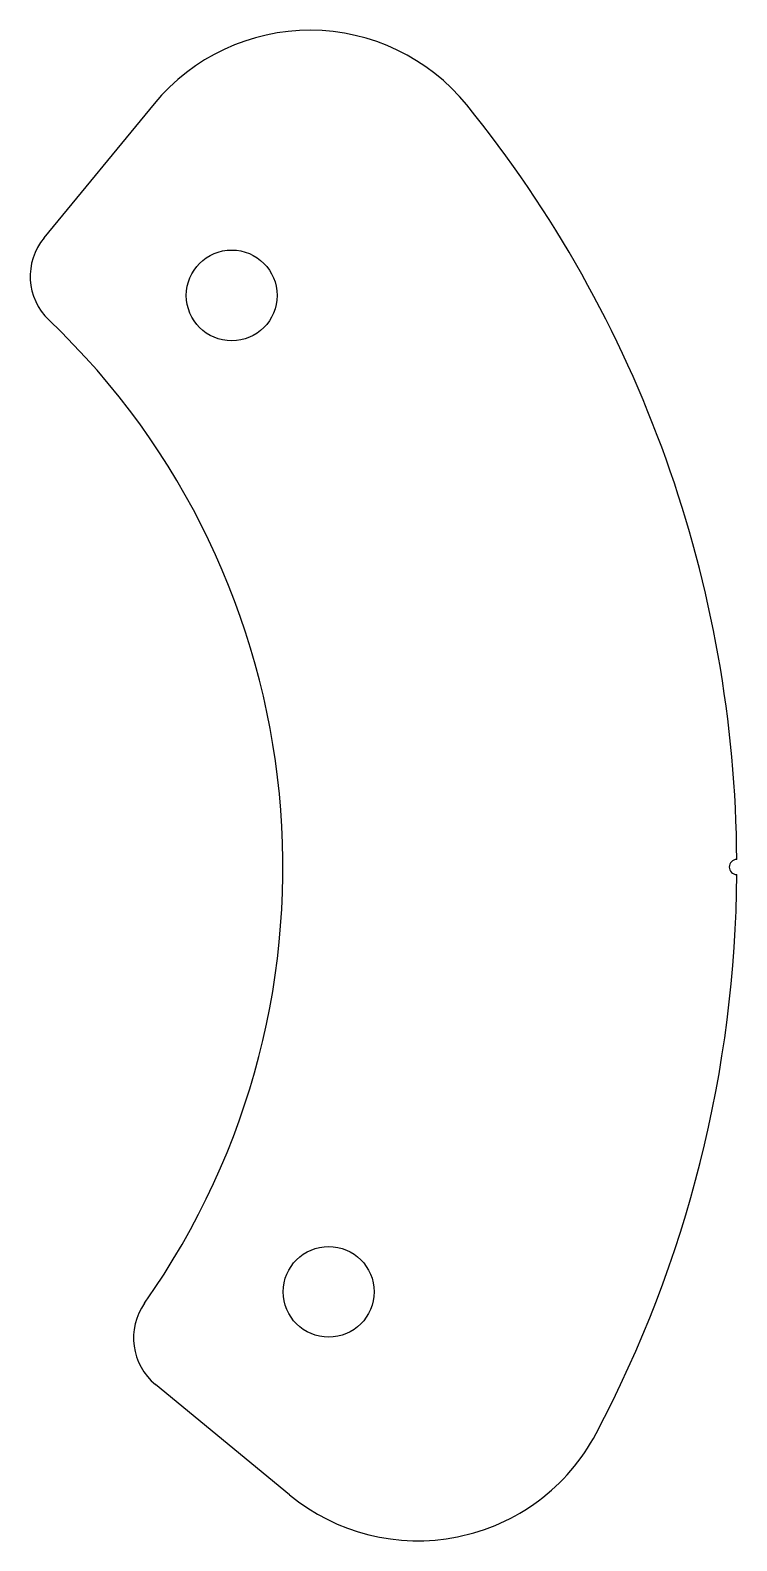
# Model space of a CAD drawing. Header units: millimetres. Extents: x 16.6 to 40, y -22.3 to 27.7.
import ezdxf

# ---------------------------------------------------------------- set-up
doc = ezdxf.new("R2010")
doc.units = ezdxf.units.MM

msp = doc.modelspace()

# ---------------------------------------------------------------- linework, layer by layer
at = {"color": 7, "linetype": 'Continuous', "lineweight": 25}
for p, q in [((20.747, 25.222), (17.105, 20.795)), ((25.222, -20.747), (20.795, -17.105))]:
    msp.add_line(p, q, dxfattribs=at)
for centre in [(23.308, 18.888), (26.513, -14.038)]:
    msp.add_circle(centre, 1.5, dxfattribs=at)
for centre, radius, start, end in [((25.896, 20.985), 6.668, 39.02, 140.56), ((0, 0), 40, 0.3581, 39.02), ((18.65, 19.524), 2, 140.56, 226.312), ((0, 0), 25, 324.808, 46.312), ((40, 0), 0.25, 90.179, 269.821), ((0, 0), 40, 332.1, 359.6419), ((22.065, -15.561), 2, 144.808, 230.56), ((29.458, -15.597), 6.668, 230.56, 332.1)]:
    msp.add_arc(centre, radius, start, end, dxfattribs=at)

doc.saveas('drawing.dxf')
